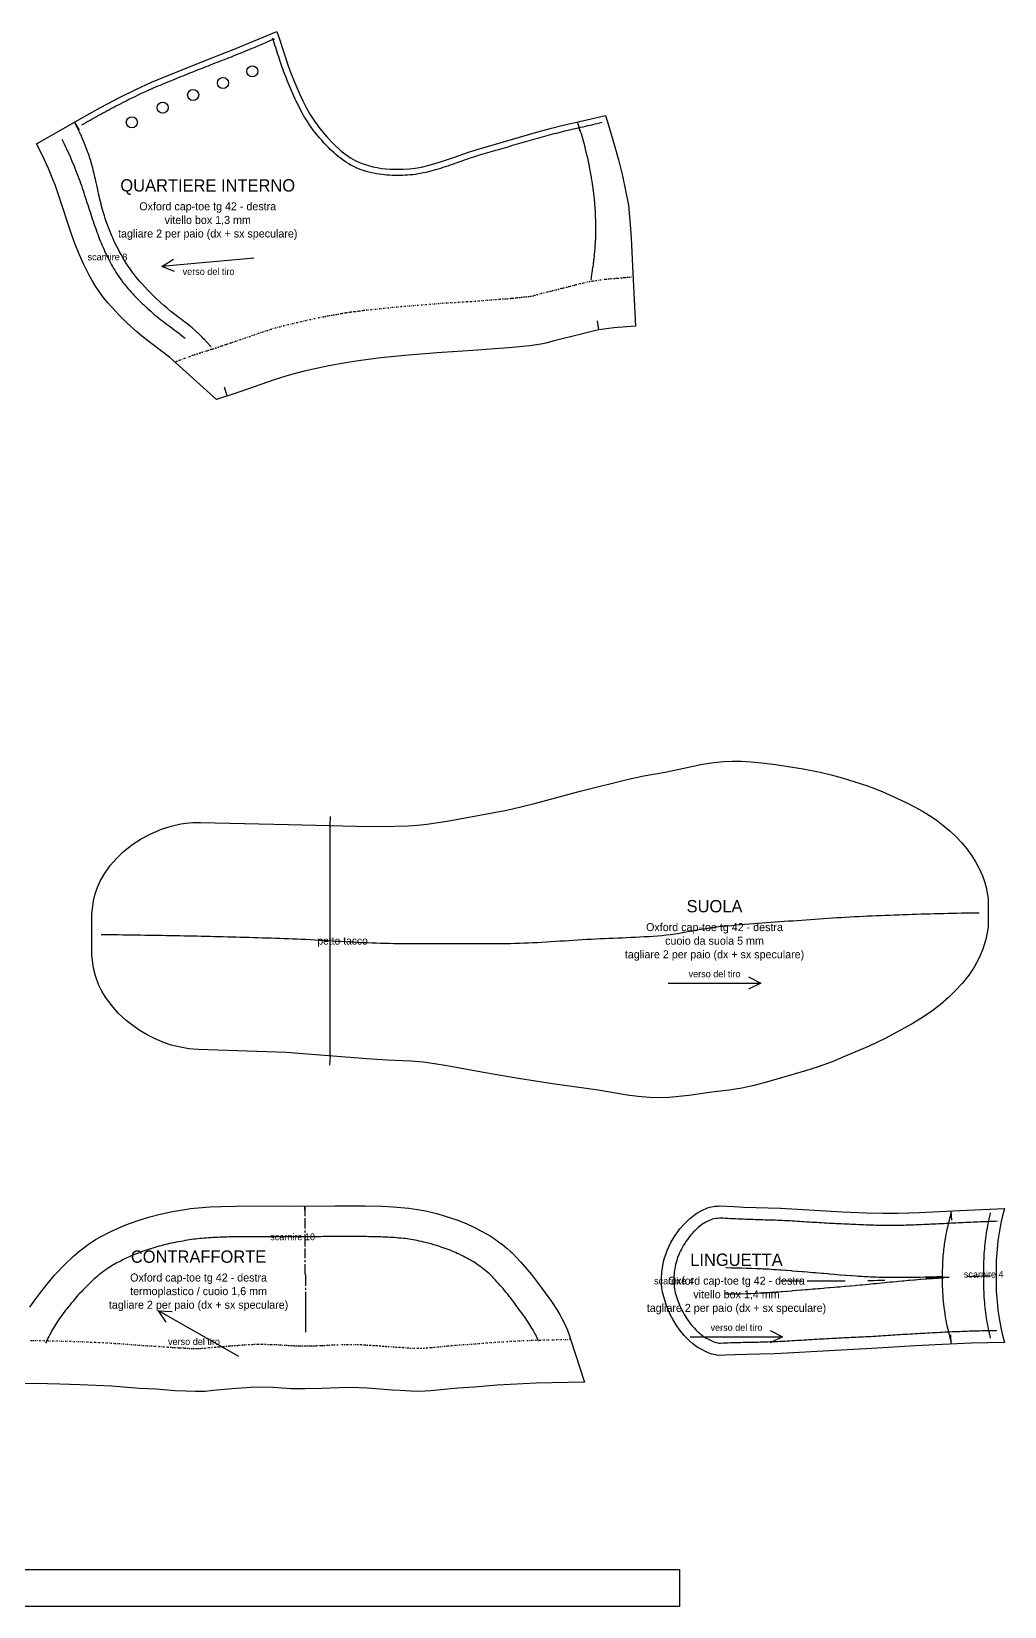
# Model space of a CAD drawing. Header units: millimetres. Extents: x -5 to 886, y -548 to 0.
# Drawn here: x 570 to 886, y -512 to 0 of the extents above; entities that cross this region are included whole.
import ezdxf
from ezdxf.enums import TextEntityAlignment as Align

# ---------------------------------------------------------------- set-up
doc = ezdxf.new("R2010")
doc.units = ezdxf.units.MM
for name, pattern in [('CENTER', [5.08, 3.175, -0.635, 0.635, -0.635]), ('DASHDOT', [3.556, 2.54, -0.508, 0, -0.508]), ('DASHED', [1.524, 1.27, -0.254]), ('DOT', [0.508, 0, -0.508])]:
    doc.linetypes.add(name, pattern=pattern)
for name, color, linetype in [('ASSE', 6, 'CENTER'), ('CUCITURA', 1, 'DASHED'), ('FORI', 7, 'CONTINUOUS'), ('MONTAGGIO', 5, 'DOT'), ('RIFERIMENTO', 3, 'CONTINUOUS'), ('SCARNITURA', 8, 'DASHDOT'), ('TACCHE', 7, 'CONTINUOUS'), ('TAGLIO', 7, 'CONTINUOUS'), ('TESTO', 7, 'CONTINUOUS')]:
    doc.layers.add(name, color=color, linetype=linetype)

msp = doc.modelspace()

# ---------------------------------------------------------------- linework, layer by layer
at = {"layer": 'ASSE'}
for points in [[(592.61, -293.35), (594.03, -293.37), (595.44, -293.39), (596.86, -293.41), (598.27, -293.44), (599.69, -293.46), (601.1, -293.48), (602.52, -293.5), (603.93, -293.52), (605.35, -293.55), (606.76, -293.57), (608.18, -293.59), (609.59, -293.61), (611.01, -293.64), (612.42, -293.66), (613.84, -293.68), (615.25, -293.71), (616.67, -293.74), (618.08, -293.76), (619.5, -293.79), (620.91, -293.82), (622.33, -293.85), (623.74, -293.88), (625.16, -293.91), (626.57, -293.94), (627.99, -293.97), (629.4, -294.01), (630.82, -294.04), (632.23, -294.08), (633.65, -294.11), (635.06, -294.15), (636.48, -294.19), (637.89, -294.23), (639.31, -294.27), (640.72, -294.31), (642.14, -294.35), (643.56, -294.39), (644.97, -294.43), (646.39, -294.47), (647.81, -294.52), (649.22, -294.56), (650.64, -294.61), (652.06, -294.66), (653.48, -294.71), (654.89, -294.77), (656.31, -294.83), (657.73, -294.9), (659.15, -294.97), (660.57, -295.04), (661.99, -295.12), (663.4, -295.2), (664.83, -295.28), (666.25, -295.36), (667.67, -295.44), (669.09, -295.52), (670.52, -295.6), (671.94, -295.68), (673.37, -295.76), (674.8, -295.83), (676.23, -295.9), (677.66, -295.97), (679.09, -296.03), (680.52, -296.09), (681.95, -296.14), (683.39, -296.19), (684.82, -296.23), (686.25, -296.26), (687.69, -296.29), (689.13, -296.31), (690.56, -296.32), (692, -296.32), (693.44, -296.32), (694.88, -296.32), (696.33, -296.32), (697.78, -296.32), (699.23, -296.32), (700.69, -296.32), (702.15, -296.32), (703.61, -296.32), (705.07, -296.32), (706.54, -296.32), (708, -296.32), (709.47, -296.32), (710.94, -296.32), (712.4, -296.32), (713.87, -296.32), (715.34, -296.32), (716.8, -296.32), (718.27, -296.32), (719.73, -296.32), (721.19, -296.32), (722.65, -296.32), (724.1, -296.31), (725.56, -296.29), (727.02, -296.25), (728.48, -296.21), (729.94, -296.16), (731.4, -296.1), (732.86, -296.03), (734.32, -295.95), (735.78, -295.87), (737.24, -295.79), (738.7, -295.7), (740.16, -295.61), (741.62, -295.51), (743.07, -295.42), (744.52, -295.32), (745.98, -295.23), (747.43, -295.14), (748.87, -295.05), (750.32, -294.97), (751.76, -294.89), (753.2, -294.81), (754.65, -294.75), (756.09, -294.68), (757.53, -294.62), (758.97, -294.56), (760.41, -294.5), (761.85, -294.44), (763.28, -294.38), (764.72, -294.32), (766.16, -294.25), (767.59, -294.18), (769.02, -294.1), (770.46, -294.02), (771.88, -293.93), (773.31, -293.83), (774.74, -293.7), (776.16, -293.55), (777.58, -293.36), (779, -293.15), (780.42, -292.92), (781.84, -292.68), (783.26, -292.43), (784.68, -292.18), (786.1, -291.92), (787.52, -291.67), (788.93, -291.44), (790.35, -291.22), (791.76, -291.02), (793.18, -290.85), (794.59, -290.7), (796.01, -290.56), (797.42, -290.43), (798.84, -290.3), (800.26, -290.17), (801.67, -290.05), (803.09, -289.94), (804.51, -289.83), (805.92, -289.72), (807.34, -289.61), (808.76, -289.51), (810.17, -289.41), (811.59, -289.3), (813.01, -289.21), (814.43, -289.11), (815.85, -289.01), (817.27, -288.91), (818.7, -288.81), (820.12, -288.71), (821.54, -288.6), (822.97, -288.5), (824.4, -288.4), (825.82, -288.3), (827.25, -288.21), (828.68, -288.11), (830.11, -288.02), (831.54, -287.93), (832.97, -287.84), (834.4, -287.75), (835.83, -287.67), (837.26, -287.59), (838.69, -287.52), (840.13, -287.45), (841.57, -287.38), (843.01, -287.32), (844.45, -287.25), (845.89, -287.19), (847.34, -287.13), (848.78, -287.08), (850.23, -287.02), (851.67, -286.97), (853.12, -286.92), (854.57, -286.87), (856.01, -286.82), (857.46, -286.77), (858.91, -286.73), (860.37, -286.69), (861.82, -286.65), (863.28, -286.61), (864.74, -286.57), (866.19, -286.53), (867.65, -286.5), (869.11, -286.46), (870.57, -286.42), (872.03, -286.39), (873.49, -286.35), (874.94, -286.32), (876.35, -286.32), (877.77, -286.32)], [(658.86, -388.75), (658.84, -384.39), (658.84, -384.39), (658.82, -381.62)], [(658.93, -403.65), (658.93, -403.65), (658.93, -403.65), (658.93, -403.65), (658.93, -403.65), (658.93, -403.65), (658.88, -394.03), (658.88, -394.03), (658.86, -388.75), (658.86, -388.75)], [(658.93, -403.65), (658.94, -404.43), (658.97, -411.17), (658.97, -411.17), (658.97, -414.38), (658.97, -414.38), (658.96, -416.88), (658.96, -416.88), (658.95, -419.01), (658.95, -419.01), (658.95, -420.91), (658.95, -420.91), (658.96, -422.66), (658.96, -422.66)], [(873.77, -404.49), (873.77, -404.49), (875.34, -404.44), (875.7, -404.43), (875.7, -404.43), (877.63, -404.38), (877.63, -404.38), (878.86, -404.34), (879.57, -404.32), (879.57, -404.32), (880.29, -404.3), (881.51, -404.27), (881.51, -404.27)], [(813.43, -405.94), (813.43, -405.94), (815.1, -405.94), (815.1, -405.94), (816.79, -405.94), (816.79, -405.94), (818.49, -405.94), (818.49, -405.94), (820.21, -405.94), (820.21, -405.94)], [(821.93, -405.93), (823.67, -405.93), (823.67, -405.93), (825.43, -405.93), (825.43, -405.93), (827.19, -405.93)], [(827.19, -405.93), (827.19, -405.93), (828.96, -405.93), (828.96, -405.93), (830.74, -405.94), (830.74, -405.94), (832.53, -405.94), (832.53, -405.94), (834.33, -405.94), (834.33, -405.94)], [(841.59, -405.84), (841.59, -405.84), (842.16, -405.83), (843.43, -405.79), (843.43, -405.79), (844.84, -405.74), (845.28, -405.73), (845.28, -405.73), (847.14, -405.66), (847.14, -405.66)], [(860.43, -405.05), (861.68, -404.99), (862.34, -404.95), (862.34, -404.95), (864.26, -404.86), (864.26, -404.86), (865.46, -404.81), (866.16, -404.78), (866.16, -404.78), (867.21, -404.73), (868.07, -404.7), (868.07, -404.7)]]:
    msp.add_lwpolyline(points, dxfattribs=at)
at = {"layer": 'CUCITURA'}
for points in [[(648.91, -2.46), (648.18, -2.76), (647.44, -3.07), (646.7, -3.38), (645.96, -3.69), (645.23, -4), (644.5, -4.31), (643.76, -4.63), (643.01, -4.94), (642.27, -5.26), (641.53, -5.57), (640.79, -5.88), (640.04, -6.19), (639.3, -6.5), (638.55, -6.8), (637.8, -7.1), (637.05, -7.41), (636.29, -7.71), (635.55, -8.01), (634.8, -8.3), (634.04, -8.6), (633.3, -8.89), (632.55, -9.18), (631.8, -9.47), (631.06, -9.76), (630.31, -10.05), (629.57, -10.34), (628.83, -10.64), (628.07, -10.93), (627.33, -11.22), (626.58, -11.52), (625.83, -11.81), (625.09, -12.1), (624.35, -12.4), (623.6, -12.69), (622.86, -12.99), (622.11, -13.29), (621.37, -13.58), (620.63, -13.88), (619.88, -14.18), (619.14, -14.48), (618.4, -14.78), (617.66, -15.07), (616.92, -15.37), (616.17, -15.68), (615.43, -15.98), (614.69, -16.28), (613.95, -16.58), (613.21, -16.88), (612.48, -17.19), (611.75, -17.5), (611.02, -17.81), (610.28, -18.12), (609.56, -18.44), (608.83, -18.76), (608.11, -19.08), (607.39, -19.41), (606.66, -19.74), (605.95, -20.07), (605.23, -20.4), (604.51, -20.74), (603.79, -21.09), (603.08, -21.43), (602.37, -21.78), (601.65, -22.13), (600.95, -22.49), (600.23, -22.85), (599.52, -23.21), (598.82, -23.57), (598.11, -23.93), (597.41, -24.3), (596.7, -24.68), (596, -25.05), (595.3, -25.42), (594.6, -25.8), (593.89, -26.18), (593.19, -26.56), (592.5, -26.94), (591.8, -27.33), (591.1, -27.71), (590.41, -28.1), (589.71, -28.5), (589.01, -28.89), (588.32, -29.28), (587.63, -29.67), (586.94, -30.07), (586.24, -30.47)], [(755.33, -29.57), (754.53, -29.76), (753.75, -29.95), (752.97, -30.13), (752.18, -30.32), (751.4, -30.51), (750.6, -30.69), (749.81, -30.87), (749.04, -31.05), (748.25, -31.23), (747.46, -31.41), (746.68, -31.59), (745.9, -31.77), (745.12, -31.95), (744.35, -32.14), (743.57, -32.32), (742.8, -32.51), (742.02, -32.71), (741.24, -32.9), (740.47, -33.09), (739.7, -33.29), (738.92, -33.49), (738.15, -33.69), (737.38, -33.9), (736.61, -34.11), (735.83, -34.31), (735.07, -34.53), (734.3, -34.74), (733.53, -34.96), (732.76, -35.18), (731.99, -35.4), (731.22, -35.62), (730.45, -35.85), (729.68, -36.07), (728.91, -36.3), (728.14, -36.52), (727.36, -36.76), (726.58, -36.98), (725.81, -37.2), (725.04, -37.42), (724.27, -37.64), (723.5, -37.87), (722.74, -38.1), (721.97, -38.32), (721.2, -38.56), (720.41, -38.79), (719.61, -39.02), (718.83, -39.23), (718.06, -39.44), (717.3, -39.65), (716.55, -39.87), (715.78, -40.1), (715.03, -40.33), (714.28, -40.57), (713.53, -40.81), (712.78, -41.06), (712.03, -41.31), (711.28, -41.57), (710.53, -41.83), (709.78, -42.1), (709.03, -42.37), (708.26, -42.66), (707.48, -42.93), (706.71, -43.19), (705.94, -43.45), (705.17, -43.71), (704.4, -43.96), (703.62, -44.21), (702.84, -44.46), (702.05, -44.7), (701.26, -44.93), (700.47, -45.16), (699.67, -45.38), (698.86, -45.59), (698.05, -45.78), (697.23, -45.97), (696.39, -46.14), (695.55, -46.29), (694.71, -46.42), (693.86, -46.52), (693.01, -46.61), (692.16, -46.67), (691.33, -46.72), (690.49, -46.75), (689.65, -46.78), (688.82, -46.78), (687.97, -46.78), (687.13, -46.75), (686.28, -46.72), (685.43, -46.65), (684.59, -46.57), (683.74, -46.47), (682.91, -46.35), (682.06, -46.22), (681.22, -46.06), (680.39, -45.88), (679.55, -45.67), (678.72, -45.45), (677.88, -45.19), (677.06, -44.91), (676.25, -44.59), (675.44, -44.25), (674.66, -43.88), (673.87, -43.5), (673.09, -43.05), (672.33, -42.59), (671.63, -42.1), (670.92, -41.63), (670.24, -41.1), (669.55, -40.57), (668.88, -39.99), (668.27, -39.44), (667.65, -38.88), (667.04, -38.3), (666.43, -37.7), (665.84, -37.08), (665.29, -36.48), (664.73, -35.88), (664.16, -35.25), (663.62, -34.61), (663.1, -33.99), (662.57, -33.35), (662.04, -32.69), (661.53, -32.02), (661.04, -31.36), (660.54, -30.68), (660.05, -29.97), (659.59, -29.26), (659.16, -28.57), (658.7, -27.84), (658.28, -27.09), (657.89, -26.39), (657.48, -25.65), (657.1, -24.9), (656.74, -24.18), (656.36, -23.43), (656.01, -22.68), (655.67, -21.95), (655.31, -21.2), (654.98, -20.44), (654.66, -19.7), (654.34, -18.96), (654.02, -18.22), (653.69, -17.46), (653.37, -16.69), (653.07, -15.94), (652.77, -15.18), (652.47, -14.42), (652.17, -13.65), (651.89, -12.87), (651.61, -12.11), (651.34, -11.33), (651.07, -10.56), (650.81, -9.78), (650.56, -9.02), (650.31, -8.25), (650.05, -7.48), (649.8, -6.71), (649.55, -5.94), (649.31, -5.18), (649.06, -4.42), (648.81, -3.67), (648.56, -2.92), (648.3, -2.18)]]:
    msp.add_lwpolyline(points, dxfattribs=at)
at = {"layer": 'FORI'}
for centre in [(632.17, -16.75), (641.7, -12.93), (622.5, -20.62), (612.6, -24.73), (602.59, -29.49)]:
    msp.add_circle(centre, 1.8, dxfattribs=at)
at = {"layer": 'MONTAGGIO'}
for points in [[(616.48, -107.4), (616.63, -107.34), (617.88, -106.87), (618.25, -106.73), (619.39, -106.31), (619.83, -106.14), (620.88, -105.75), (621.41, -105.56), (622.38, -105.21), (623.04, -104.99), (623.89, -104.72), (624.76, -104.43), (625.4, -104.24), (626.48, -103.89), (626.91, -103.75), (628.18, -103.34), (628.41, -103.26), (629.85, -102.79), (629.92, -102.77), (630.61, -102.53), (631.4, -102.28), (631.49, -102.25), (632.92, -101.78), (633.13, -101.7), (634.42, -101.27), (634.75, -101.16), (635.91, -100.76), (636.33, -100.62), (637.38, -100.26), (637.88, -100.09), (638.85, -99.76), (639.4, -99.56), (640.31, -99.26), (640.88, -99.05), (641.76, -98.74), (642.3, -98.54), (643.18, -98.24), (643.7, -98.06), (644.62, -97.77), (645.1, -97.61), (646.04, -97.31), (646.49, -97.16), (647.46, -96.86), (647.86, -96.73), (648.88, -96.43), (649.24, -96.32), (650.29, -96.01), (650.61, -95.92), (651.71, -95.63), (652, -95.56), (653.14, -95.27), (653.41, -95.2), (654.56, -94.92), (654.83, -94.86), (655.98, -94.58), (656.24, -94.52), (657.41, -94.25), (657.66, -94.19), (658.83, -93.93), (659.08, -93.87), (660.26, -93.62), (660.49, -93.56), (661.68, -93.31), (661.92, -93.26), (663.11, -93.02), (663.34, -92.97), (664.53, -92.73), (664.75, -92.69), (665.95, -92.45), (666.17, -92.41), (667.37, -92.19), (667.59, -92.15), (668.79, -91.93), (669, -91.9), (670.21, -91.7), (670.42, -91.66), (671.63, -91.47), (671.83, -91.43), (673.04, -91.25), (673.24, -91.22), (674.46, -91.04), (674.65, -91.01), (675.87, -90.85), (676.06, -90.82), (677.27, -90.67), (677.47, -90.64), (678.68, -90.5), (678.88, -90.47), (680.08, -90.34), (680.29, -90.32), (681.48, -90.19), (681.68, -90.17), (682.88, -90.05), (683.09, -90.03), (684.28, -89.91), (684.48, -89.88), (685.67, -89.76), (685.88, -89.74), (687.05, -89.63), (687.26, -89.61), (688.43, -89.5), (688.64, -89.48), (689.8, -89.37), (690.02, -89.35), (691.18, -89.25), (691.39, -89.23), (692.54, -89.12), (692.76, -89.1), (693.9, -89), (694.12, -88.99), (695.26, -88.89), (695.47, -88.87), (696.6, -88.78), (696.83, -88.76), (697.95, -88.66), (698.18, -88.65), (699.29, -88.56), (699.52, -88.55), (700.63, -88.46), (700.86, -88.45), (701.96, -88.37), (702.19, -88.35), (703.3, -88.27), (703.53, -88.26), (704.62, -88.18), (704.85, -88.17), (705.94, -88.1), (706.17, -88.09), (707.27, -88.02), (707.5, -88.01), (708.59, -87.94), (708.82, -87.93), (709.9, -87.87), (710.14, -87.86), (711.22, -87.79), (711.46, -87.78), (712.53, -87.71), (712.78, -87.7), (713.85, -87.62), (714.11, -87.61), (715.16, -87.53), (715.42, -87.5), (716.48, -87.41), (716.75, -87.39), (717.8, -87.3), (718.08, -87.27), (719.12, -87.18), (719.44, -87.16), (720.45, -87.08), (720.82, -87.06), (721.77, -86.99), (722.27, -86.96), (723.12, -86.9), (723.8, -86.86), (724.47, -86.81), (725.47, -86.73), (725.85, -86.68), (727.27, -86.52), (727.28, -86.53), (727.29, -86.52), (728.64, -86.43), (729.31, -86.35), (730.04, -86.26), (731.45, -86.07), (731.53, -86.06), (731.57, -86.05), (732.89, -85.84), (733.52, -85.67), (734.27, -85.46), (735.28, -85.19), (735.69, -85.07), (736.7, -84.83), (737.27, -84.69), (737.7, -84.58), (738.71, -84.34), (739.92, -84.02), (740.37, -83.91), (741.14, -83.71), (741.89, -83.52), (742.35, -83.42), (743.86, -83.05), (744.52, -82.86), (745.87, -82.52), (746.34, -82.38), (747.56, -82.08), (748.03, -81.94), (748.28, -81.89), (749.42, -81.63), (750.58, -81.39), (750.86, -81.32), (751.26, -81.24), (752.1, -81.09), (752.54, -81.03), (753.44, -80.9), (754.33, -80.77), (754.81, -80.7), (756, -80.54), (756.18, -80.51), (757.39, -80.37), (757.54, -80.35), (757.56, -80.35), (759.2, -80.22), (759.39, -80.21), (761.23, -80.04), (761.77, -80), (765.37, -79.72)], [(569.89, -425.33), (571.12, -425.33), (571.32, -425.33), (572.53, -425.34), (572.74, -425.35), (573.95, -425.37), (574.15, -425.37), (575.35, -425.39), (575.56, -425.39), (576.76, -425.42), (576.96, -425.42), (578.15, -425.44), (578.36, -425.45), (579.54, -425.48), (579.75, -425.48), (580.92, -425.51), (581.13, -425.52), (582.29, -425.55), (582.51, -425.56), (583.66, -425.6), (583.87, -425.6), (585.02, -425.64), (585.24, -425.65), (586.37, -425.69), (586.59, -425.7), (587.73, -425.75), (587.94, -425.75), (589.07, -425.8), (589.29, -425.81), (590.4, -425.86), (590.63, -425.88), (591.73, -425.93), (591.96, -425.94), (593.05, -426), (593.28, -426.01), (594.38, -426.07), (594.6, -426.09), (595.69, -426.15), (595.92, -426.17), (597, -426.23), (597.23, -426.26), (598.31, -426.33), (598.53, -426.34), (599.61, -426.42), (599.84, -426.44), (600.92, -426.51), (601.15, -426.54), (602.21, -426.62), (602.45, -426.64), (603.5, -426.72), (603.74, -426.74), (604.79, -426.82), (605.05, -426.83), (606.09, -426.91), (606.35, -426.92), (607.39, -426.99), (607.64, -427), (608.69, -427.06), (608.95, -427.07), (609.99, -427.13), (610.27, -427.14), (611.3, -427.2), (611.61, -427.22), (612.61, -427.29), (612.97, -427.32), (613.91, -427.39), (614.39, -427.43), (615.23, -427.49), (615.9, -427.55), (616.57, -427.6), (617.54, -427.67), (617.92, -427.68), (619.32, -427.74), (619.34, -427.74), (619.35, -427.74), (620.68, -427.84), (621.35, -427.87), (622.07, -427.9), (623.47, -427.92), (623.55, -427.93), (623.59, -427.93), (624.91, -427.92), (625.55, -427.85), (626.32, -427.76), (627.35, -427.65), (627.76, -427.6), (628.78, -427.53), (629.36, -427.48), (629.79, -427.45), (630.82, -427.37), (632.05, -427.26), (632.51, -427.23), (633.3, -427.16), (634.08, -427.1), (634.54, -427.08), (636.08, -426.98), (636.76, -426.9), (638.15, -426.81), (638.63, -426.76), (639.89, -426.67), (640.39, -426.63), (640.64, -426.61), (641.82, -426.57), (643.04, -426.53), (643.33, -426.51), (643.75, -426.51), (644.62, -426.51), (645.08, -426.53), (646.02, -426.56), (646.97, -426.59), (647.48, -426.6), (648.74, -426.63), (648.94, -426.63), (650.18, -426.69), (650.33, -426.69), (650.36, -426.69), (652.12, -426.84), (652.33, -426.85), (654.35, -426.96), (654.96, -426.99), (659.02, -427.06), (659.66, -427.05), (663.69, -426.96), (663.96, -426.95), (665.96, -426.86), (666.08, -426.85), (667.73, -426.76), (667.79, -426.75), (667.8, -426.75), (669.17, -426.7), (669.38, -426.69), (670.42, -426.67), (670.85, -426.65), (671.62, -426.64), (672.3, -426.62), (672.78, -426.61), (673.73, -426.6), (673.91, -426.59), (674.45, -426.6), (675.01, -426.63), (675.22, -426.62), (676, -426.65), (676.7, -426.66), (677.03, -426.67), (677.71, -426.7), (678.1, -426.73), (678.33, -426.73), (679.06, -426.78), (680, -426.81), (680.06, -426.82), (680.15, -426.83), (681.15, -426.94), (681.97, -426.96), (682.13, -426.97), (682.29, -426.98), (683.25, -427.09), (684.28, -427.13), (684.3, -427.13), (684.3, -427.13), (685.28, -427.22), (686, -427.28), (686.39, -427.31), (686.96, -427.33), (687.39, -427.36), (687.64, -427.38), (688.55, -427.46), (689.3, -427.48), (689.66, -427.51), (690.43, -427.52), (690.68, -427.53), (690.78, -427.54), (691.89, -427.66), (692.3, -427.68), (693.12, -427.78), (693.73, -427.83), (694.28, -427.86), (695.18, -427.86), (695.35, -427.86), (695.71, -427.83), (696.32, -427.8), (696.58, -427.79), (697.43, -427.76), (698.04, -427.71), (698.51, -427.68), (699.47, -427.6), (699.58, -427.59), (699.98, -427.56), (700.6, -427.51), (700.77, -427.5), (701.76, -427.43), (702.17, -427.39), (702.93, -427.32), (703.53, -427.25), (704.11, -427.2), (704.86, -427.11), (705.31, -427.07), (706.17, -426.98), (706.54, -426.96), (707.49, -426.87), (707.79, -426.85), (708.78, -426.77), (709.06, -426.75), (710.07, -426.69), (710.33, -426.67), (711.35, -426.6), (711.61, -426.59), (712.64, -426.51), (712.89, -426.49), (713.93, -426.41), (714.17, -426.39), (715.21, -426.31), (715.45, -426.29), (716.49, -426.2), (716.73, -426.18), (717.77, -426.09), (718.01, -426.08), (719.06, -425.99), (719.3, -425.98), (720.36, -425.89), (720.6, -425.88), (721.65, -425.8), (721.9, -425.79), (722.95, -425.72), (723.19, -425.71), (724.26, -425.64), (724.5, -425.62), (725.57, -425.56), (725.81, -425.55), (726.89, -425.5), (727.14, -425.48), (728.21, -425.43), (728.46, -425.42), (729.54, -425.37), (729.79, -425.36), (730.87, -425.32), (731.13, -425.31), (732.22, -425.27), (732.46, -425.26), (733.56, -425.22), (733.81, -425.21), (734.91, -425.18), (735.17, -425.17), (736.28, -425.14), (736.54, -425.14), (737.64, -425.11), (737.91, -425.1), (739.02, -425.08), (739.29, -425.07), (740.4, -425.04), (740.67, -425.03), (741.79, -425.01), (742.07, -425), (743.19, -424.97), (743.46, -424.96), (744.59, -424.94), (744.87, -424.93), (745.03, -424.92)]]:
    msp.add_lwpolyline(points, dxfattribs=at)
at = {"layer": 'RIFERIMENTO'}
for points in [[(628.34, -102.51), (628.34, -102.51), (628.28, -102.44), (628.11, -102.24), (627.63, -101.69), (627.44, -101.47), (626.96, -100.95), (626.45, -100.41), (626.27, -100.21), (625.91, -99.82), (625.55, -99.45), (625.35, -99.24), (624.8, -98.7), (624.04, -97.96), (624, -97.92), (623.96, -97.88), (623.11, -97.12), (622.14, -96.29), (622.14, -96.29), (622.14, -96.29), (621.05, -95.4), (620.4, -94.89), (619.81, -94.43), (618.68, -93.56), (618.36, -93.32), (616.98, -92.26), (616.56, -91.94), (615.29, -90.93), (614.17, -90.01), (613.59, -89.55), (612.95, -89.03), (611.88, -88.03), (610.5, -86.73), (610.17, -86.41), (609.92, -86.18), (608.47, -84.71), (607.71, -83.94), (606.79, -82.94), (605.81, -81.88), (605.11, -81.07), (604.13, -79.92), (603.44, -79.05), (602.64, -78.02), (601.79, -76.8), (601.33, -76.15), (600.22, -74.4), (600.15, -74.3), (600.13, -74.26), (599.08, -72.47), (598.46, -71.32), (598.1, -70.66), (597.69, -69.84), (597.2, -68.86), (596.77, -67.93), (596.39, -67.08), (596.07, -66.35), (595.62, -65.29), (595.01, -63.72), (594.93, -63.5), (594.88, -63.37), (594.28, -61.71), (593.96, -60.73), (593.7, -59.92), (593.21, -58.29), (593.17, -58.12), (592.99, -57.49), (592.67, -56.32), (592.59, -56.03), (592.22, -54.52), (592.07, -53.89), (591.8, -52.7), (591.61, -51.86), (591.4, -50.88), (591.18, -49.9), (591.01, -49.08), (590.76, -48), (590.61, -47.3), (590.32, -46.15), (590.18, -45.52), (589.87, -44.33), (589.72, -43.78), (589.37, -42.55), (589.22, -42.05), (588.83, -40.79), (588.69, -40.33), (588.24, -39.03), (588.1, -38.62), (587.59, -37.28), (587.44, -36.9), (586.88, -35.52), (586.72, -35.16), (586.08, -33.73), (585.93, -33.37), (585.19, -31.86), (585.01, -31.49), (584.07, -29.64)], [(747.46, -29.87), (747.48, -29.92), (747.49, -29.95), (748.35, -32.67), (748.48, -33.1), (748.48, -33.11), (748.49, -33.14), (749.25, -35.82), (749.47, -36.61), (749.86, -38.19), (750.3, -40.03), (750.38, -40.33), (750.43, -40.57), (750.79, -42.24), (751, -43.25), (751.16, -44), (751.39, -45.2), (751.47, -45.65), (751.5, -45.81), (751.74, -47.18), (751.83, -47.8), (751.97, -48.61), (752.13, -49.64), (752.18, -49.98), (752.35, -51.12), (752.37, -51.29), (752.37, -51.32), (752.53, -52.54), (752.55, -52.74), (752.66, -53.75), (752.7, -54.12), (752.79, -54.96), (752.84, -55.48), (752.9, -56.18), (752.95, -56.85), (753, -57.46), (753.04, -58.31), (753.08, -58.87), (753.13, -60.23), (753.16, -61.04), (753.16, -61.94), (753.18, -62.6), (753.18, -63), (753.18, -63.36), (753.18, -63.65), (753.19, -63.97), (753.19, -64.21), (753.19, -64.51), (753.19, -64.72), (753.19, -65.02), (753.18, -65.19), (753.18, -65.51), (753.18, -65.64), (753.18, -65.98), (753.18, -66.08), (753.17, -66.44), (753.17, -66.51), (753.16, -66.91), (753.16, -66.95), (753.15, -67.38), (753.15, -67.39), (753.14, -67.54), (753.13, -67.82), (753.13, -67.87), (753.1, -68.26), (753.09, -68.37), (753.08, -68.7), (753.07, -68.9), (753.05, -69.16), (753.02, -69.45), (753.02, -69.65), (752.99, -70.05), (752.98, -70.16), (752.94, -70.69), (752.94, -70.69), (752.94, -70.69), (752.89, -71.21), (752.88, -71.4), (752.84, -71.77), (752.79, -72.16), (752.78, -72.37), (752.72, -72.98), (752.72, -73.01), (752.72, -73.02), (752.64, -73.63), (752.6, -74), (752.56, -74.31), (752.49, -74.93), (752.47, -75.04), (752.46, -75.12), (752.38, -75.77), (752.28, -76.43), (752.27, -76.55), (752.25, -76.69), (752.15, -77.33), (752.06, -78), (752.03, -78.17), (752.01, -78.32), (751.89, -79), (751.77, -79.87), (751.76, -79.89), (751.76, -79.94), (751.63, -80.75)], [(667.05, -332.86), (667.05, -258.01)], [(868.65, -383.87), (868.37, -384.94), (868.19, -385.63), (867.91, -386.78), (867.75, -387.4), (867.47, -388.6), (867.35, -389.15), (867.09, -390.4), (866.99, -390.91), (866.75, -392.21), (866.67, -392.68), (866.47, -394.03), (866.4, -394.47), (866.23, -395.89), (866.19, -396.3), (866.05, -397.77), (866.02, -398.17), (865.92, -399.73), (865.89, -400.12), (865.84, -401.81), (865.82, -402.22), (865.8, -404.3), (865.79, -404.79), (865.81, -406.87), (865.82, -407.37), (865.87, -409.06), (865.89, -409.47), (865.98, -411.02), (866.01, -411.43), (866.14, -412.9), (866.18, -413.31), (866.34, -414.71), (866.39, -415.14), (866.6, -416.49), (866.66, -416.94), (866.9, -418.24), (866.99, -418.72), (867.24, -419.96), (867.35, -420.49), (867.62, -421.67), (867.75, -422.25), (868.04, -423.38), (868.21, -424.02), (868.48, -425.08), (868.68, -425.8)], [(795.55, -401.63), (795.66, -401.63), (795.74, -401.64), (797.27, -401.66), (797.31, -401.66), (798.61, -401.69), (798.9, -401.69), (798.9, -401.7), (800.5, -401.73), (800.58, -401.74), (802.12, -401.78), (802.28, -401.77), (803.73, -401.82), (804.01, -401.83), (805.36, -401.88), (805.77, -401.9), (807, -401.96), (807.56, -401.99), (808.64, -402.05), (809.38, -402.08), (810.28, -402.14), (811.22, -402.21), (811.92, -402.25), (813.07, -402.34), (813.56, -402.37), (814.95, -402.48), (815.22, -402.5), (816.87, -402.62), (816.9, -402.63), (817.08, -402.64), (818.59, -402.76), (818.79, -402.78), (820.29, -402.9), (820.75, -402.94), (822.01, -403.04), (822.71, -403.1), (823.74, -403.18), (824.69, -403.26), (825.48, -403.33), (826.68, -403.43), (827.24, -403.48), (828.68, -403.6), (829, -403.63), (830.68, -403.77), (830.77, -403.78), (831.53, -403.84), (832.55, -403.93), (832.65, -403.94), (834.35, -404.09), (834.61, -404.11), (836.16, -404.23), (836.56, -404.25), (837.97, -404.35), (838.52, -404.38), (839.78, -404.46), (840.47, -404.49), (841.6, -404.55), (842.43, -404.59), (843.44, -404.63), (844.4, -404.65), (845.29, -404.69), (846.37, -404.71), (847.16, -404.73), (848.34, -404.75), (849.03, -404.76), (850.32, -404.78), (850.92, -404.78), (852.29, -404.78), (852.81, -404.78), (854.26, -404.78), (854.7, -404.77), (856.23, -404.76), (856.61, -404.75), (858.19, -404.73), (858.52, -404.72), (860.14, -404.68), (860.44, -404.67), (862.09, -404.63), (862.35, -404.62), (864.02, -404.56), (864.26, -404.55), (865.94, -404.49)], [(866.17, -405.07), (864.48, -405.17), (864.26, -405.17), (862.6, -405.28), (862.35, -405.28), (860.71, -405.4), (860.44, -405.41), (858.84, -405.53), (858.52, -405.55), (856.97, -405.68), (856.61, -405.71), (855.12, -405.84), (854.7, -405.87), (853.28, -406), (852.81, -406.04), (851.46, -406.17), (850.92, -406.21), (849.66, -406.34), (849.03, -406.41), (847.86, -406.52), (847.16, -406.59), (846.09, -406.69), (845.29, -406.77), (844.33, -406.86), (843.44, -406.95), (842.59, -407.04), (841.6, -407.13), (840.87, -407.2), (839.78, -407.31), (839.17, -407.37), (837.97, -407.49), (837.48, -407.53), (836.17, -407.64), (835.81, -407.67), (834.36, -407.79), (834.14, -407.81), (832.56, -407.94), (832.48, -407.95), (831.53, -408.03), (830.85, -408.08), (830.77, -408.09), (829.25, -408.22), (829, -408.24), (827.67, -408.35), (827.25, -408.39), (826.1, -408.49), (825.49, -408.53), (824.54, -408.62), (823.75, -408.68), (823, -408.74), (822.01, -408.82), (821.47, -408.87), (820.3, -408.97), (819.94, -409), (818.59, -409.11), (818.43, -409.12), (817.09, -409.23), (816.93, -409.24), (816.9, -409.24), (815.44, -409.37), (815.23, -409.38), (813.96, -409.48), (813.57, -409.51), (812.48, -409.6), (811.93, -409.64), (811.01, -409.7), (810.29, -409.76), (809.53, -409.81), (808.65, -409.86), (808.03, -409.9), (807.01, -409.95), (806.53, -409.98), (805.37, -410.04), (805.03, -410.06), (803.74, -410.11), (803.51, -410.12), (802.13, -410.17), (801.98, -410.18), (800.51, -410.22), (800.44, -410.22), (798.91, -410.25), (798.91, -410.25), (798.62, -410.26), (797.36, -410.27), (797.32, -410.27), (795.83, -410.26), (795.75, -410.26), (795.74, -410.27), (795.57, -410.27)]]:
    msp.add_lwpolyline(points, dxfattribs=at)
at = {"layer": 'SCARNITURA'}
for points in [[(579.83, -35.01), (580.23, -35.8), (580.58, -36.51), (580.98, -37.31), (581.37, -38.13), (581.72, -38.89), (582.1, -39.69), (582.43, -40.45), (582.8, -41.25), (583.15, -42.1), (583.47, -42.86), (583.81, -43.67), (584.11, -44.43), (584.44, -45.25), (584.77, -46.1), (585.07, -46.9), (585.37, -47.73), (585.65, -48.53), (585.93, -49.31), (586.2, -50.09), (586.47, -50.88), (586.73, -51.66), (587, -52.46), (587.26, -53.25), (587.51, -54), (587.77, -54.79), (588.02, -55.56), (588.27, -56.35), (588.52, -57.11), (588.76, -57.86), (589.01, -58.63), (589.25, -59.36), (589.49, -60.1), (589.75, -60.85), (589.99, -61.59), (590.24, -62.33), (590.49, -63.05), (590.74, -63.78), (590.99, -64.48), (591.25, -65.18), (591.51, -65.9), (591.76, -66.57), (592.03, -67.25), (592.32, -67.97), (592.61, -68.68), (592.87, -69.33), (593.15, -69.98), (593.44, -70.65), (593.74, -71.31), (594.05, -71.99), (594.35, -72.61), (594.67, -73.26), (594.98, -73.88), (595.3, -74.5), (595.65, -75.15), (595.98, -75.76), (596.35, -76.4), (596.67, -76.97), (597.05, -77.59), (597.44, -78.23), (597.76, -78.74), (598.14, -79.32), (598.51, -79.86), (598.88, -80.38), (599.33, -80.99), (599.71, -81.5), (600.12, -82.02), (600.59, -82.61), (601, -83.1), (601.44, -83.61), (601.95, -84.19), (602.39, -84.69), (602.86, -85.19), (603.38, -85.75), (603.88, -86.27), (604.37, -86.78), (604.89, -87.29), (605.42, -87.82), (605.99, -88.37), (606.49, -88.86), (606.99, -89.33), (607.56, -89.85), (608.14, -90.38), (608.71, -90.9), (609.26, -91.39), (609.74, -91.81), (610.26, -92.25), (610.83, -92.71), (611.37, -93.15), (611.93, -93.58), (612.53, -94.04), (613.11, -94.49), (613.71, -94.93), (614.37, -95.41), (615, -95.88), (615.66, -96.36), (616.35, -96.88), (617.03, -97.39), (617.74, -97.93), (618.48, -98.52), (619.18, -99.09), (619.9, -99.69)], [(883.79, -386.57), (882.99, -386.6), (882.2, -386.64), (881.4, -386.67), (880.6, -386.71), (879.8, -386.74), (878.99, -386.77), (878.19, -386.81), (877.39, -386.84), (876.59, -386.87), (875.8, -386.9), (874.99, -386.94), (874.18, -386.97), (873.4, -387), (872.61, -387.04), (871.82, -387.07), (871.04, -387.12), (870.24, -387.15), (869.45, -387.2), (868.64, -387.24), (867.84, -387.28), (867.05, -387.33), (866.24, -387.37), (865.45, -387.41), (864.64, -387.45), (863.83, -387.49), (863.02, -387.53), (862.22, -387.57), (861.42, -387.61), (860.62, -387.64), (859.81, -387.68), (859, -387.71), (858.19, -387.74), (857.38, -387.77), (856.58, -387.8), (855.77, -387.83), (854.95, -387.86), (854.13, -387.88), (853.33, -387.9), (852.52, -387.91), (851.7, -387.93), (850.88, -387.94), (850.07, -387.95), (849.25, -387.95), (848.44, -387.95), (847.62, -387.95), (846.8, -387.95), (845.98, -387.94), (845.16, -387.92), (844.34, -387.91), (843.54, -387.89), (842.72, -387.87), (841.9, -387.84), (841.1, -387.81), (840.28, -387.78), (839.47, -387.75), (838.67, -387.72), (837.86, -387.68), (837.05, -387.65), (836.25, -387.61), (835.46, -387.57), (834.65, -387.54), (833.85, -387.5), (833.03, -387.46), (832.23, -387.42), (831.45, -387.38), (830.62, -387.34), (829.81, -387.29), (829.02, -387.25), (828.22, -387.2), (827.43, -387.16), (826.62, -387.11), (825.84, -387.07), (825.03, -387.03), (824.21, -386.99), (823.41, -386.94), (822.61, -386.89), (821.8, -386.84), (820.99, -386.79), (820.2, -386.74), (819.39, -386.69), (818.58, -386.63), (817.8, -386.58), (817.01, -386.53), (816.23, -386.48), (815.43, -386.44), (814.65, -386.39), (813.88, -386.36), (813.09, -386.32), (812.31, -386.29), (811.52, -386.26), (810.73, -386.24), (809.94, -386.21), (809.16, -386.19), (808.37, -386.17), (807.56, -386.15), (806.72, -386.13), (805.91, -386.1), (805.12, -386.07), (804.32, -386.04), (803.53, -386.02), (802.72, -385.99), (801.91, -385.96), (801.1, -385.93), (800.29, -385.89), (799.48, -385.86), (798.67, -385.82), (797.85, -385.78), (797.04, -385.74), (796.23, -385.69), (795.42, -385.64), (794.61, -385.59), (794.09, -385.55), (793.6, -385.6), (792.81, -385.66), (792.24, -385.7), (791.63, -385.82), (791.12, -385.89), (790.92, -385.96), (790.42, -386.21), (789.72, -386.55), (789.05, -386.89), (788.49, -387.17), (788.1, -387.41), (787.63, -387.77), (787, -388.26), (786.5, -388.63), (786.1, -389), (785.56, -389.53), (785.06, -390.01), (784.65, -390.46), (784.17, -391.02), (783.75, -391.5), (783.37, -392.03), (782.92, -392.64), (782.54, -393.19), (782.16, -393.77), (781.81, -394.34), (781.46, -394.96), (781.11, -395.6), (780.8, -396.21), (780.5, -396.82), (780.24, -397.43), (779.98, -398.07), (779.76, -398.68), (779.56, -399.29), (779.37, -399.95), (779.21, -400.59), (779.07, -401.26), (778.94, -401.96), (778.83, -402.6), (778.76, -403.21), (778.71, -403.89), (778.68, -404.61), (778.65, -405.29), (778.66, -405.98), (778.67, -406.67), (778.72, -407.35), (778.77, -407.99), (778.85, -408.58), (778.96, -409.17), (779.11, -409.78), (779.3, -410.45), (779.5, -411.13), (779.72, -411.79), (779.96, -412.45), (780.22, -413.14), (780.49, -413.81), (780.77, -414.48), (781.04, -415.11), (781.32, -415.65), (781.64, -416.23), (782.01, -416.86), (782.39, -417.48), (782.76, -418.07), (783.16, -418.66), (783.57, -419.25), (783.95, -419.75), (784.4, -420.3), (784.86, -420.85), (785.29, -421.33), (785.77, -421.82), (786.26, -422.31), (786.73, -422.75), (787.22, -423.17), (787.79, -423.62), (788.28, -424.01), (788.66, -424.26), (789.18, -424.54), (789.87, -424.9), (790.56, -425.26), (791.14, -425.55), (791.65, -425.78), (791.95, -425.9), (792.48, -425.98), (793.26, -426.15), (793.47, -426.21), (793.83, -426.16), (794.66, -426.12), (795.49, -426.07), (796.32, -426.04), (797.13, -426.01), (797.94, -425.98), (798.76, -425.96), (799.57, -425.94), (800.38, -425.92), (801.18, -425.9), (801.99, -425.89), (802.8, -425.87), (803.6, -425.86), (804.39, -425.84), (805.19, -425.83), (805.97, -425.81), (806.75, -425.79), (807.53, -425.76), (808.34, -425.73), (809.15, -425.71), (809.94, -425.69), (810.73, -425.66), (811.53, -425.63), (812.31, -425.61), (813.1, -425.57), (813.88, -425.54), (814.66, -425.5), (815.44, -425.46), (816.23, -425.41), (817.02, -425.36), (817.8, -425.31), (818.59, -425.26), (819.4, -425.21), (820.2, -425.16), (821, -425.1), (821.82, -425.05), (822.62, -425), (823.42, -424.96), (824.22, -424.91), (825.02, -424.86), (825.83, -424.82), (826.64, -424.77), (827.42, -424.73), (828.23, -424.68), (829.03, -424.64), (829.82, -424.6), (830.64, -424.55), (831.44, -424.51), (832.24, -424.47), (833.06, -424.43), (833.86, -424.39), (834.66, -424.36), (835.46, -424.32), (836.25, -424.28), (837.05, -424.24), (837.86, -424.2), (838.66, -424.17), (839.45, -424.13), (840.24, -424.09), (841.02, -424.05), (841.82, -424.01), (842.59, -423.97), (843.37, -423.91), (844.2, -423.86), (845, -423.81), (845.8, -423.76), (846.58, -423.72), (847.38, -423.67), (848.18, -423.62), (848.98, -423.56), (849.77, -423.51), (850.57, -423.46), (851.36, -423.41), (852.16, -423.35), (852.97, -423.31), (853.77, -423.25), (854.57, -423.21), (855.36, -423.15), (856.17, -423.1), (856.98, -423.05), (857.8, -423.01), (858.6, -422.96), (859.39, -422.92), (860.2, -422.88), (861, -422.83), (861.8, -422.79), (862.6, -422.75), (863.41, -422.7), (864.22, -422.67), (865.02, -422.62), (865.82, -422.59), (866.62, -422.55), (867.43, -422.51), (868.24, -422.47), (869.05, -422.44), (869.84, -422.41), (870.65, -422.38), (871.43, -422.35), (872.25, -422.31), (873.05, -422.28), (873.84, -422.24), (874.67, -422.22), (875.5, -422.19), (876.33, -422.17), (877.12, -422.16), (877.91, -422.14), (878.72, -422.12), (879.53, -422.1), (880.34, -422.09), (881.13, -422.07), (881.94, -422.06), (882.74, -422.04), (883.54, -422.03)], [(881.51, -424.6), (881.32, -423.77), (881.13, -422.96), (880.95, -422.13), (880.78, -421.29), (880.62, -420.48), (880.47, -419.64), (880.33, -418.81), (880.19, -417.97), (880.08, -417.13), (879.96, -416.31), (879.86, -415.46), (879.76, -414.63), (879.67, -413.78), (879.6, -412.94), (879.53, -412.11), (879.47, -411.26), (879.43, -410.44), (879.38, -409.6), (879.34, -408.75), (879.32, -407.94), (879.29, -407.09), (879.29, -406.24), (879.28, -405.45), (879.27, -404.63), (879.27, -403.8), (879.27, -402.98), (879.28, -402.18), (879.29, -401.32), (879.32, -400.48), (879.34, -399.68), (879.37, -398.82), (879.42, -397.98), (879.47, -397.16), (879.53, -396.31), (879.6, -395.48), (879.67, -394.64), (879.76, -393.79), (879.86, -392.97), (879.96, -392.12), (880.08, -391.29), (880.2, -390.44), (880.34, -389.6), (880.48, -388.78), (880.63, -387.94), (880.79, -387.13), (880.96, -386.29), (881.14, -385.46), (881.33, -384.64), (881.53, -383.81)], [(734.71, -425.56), (734.52, -425.1), (734.29, -424.59), (734.03, -424.04), (733.77, -423.52), (733.5, -423), (733.19, -422.44), (732.89, -421.92), (732.53, -421.31), (732.2, -420.76), (731.85, -420.21), (731.47, -419.61), (731.07, -419.01), (730.67, -418.41), (730.29, -417.87), (729.85, -417.23), (729.45, -416.66), (729.03, -416.1), (728.54, -415.43), (728.09, -414.79), (727.67, -414.22), (727.21, -413.62), (726.73, -412.98), (726.24, -412.32), (725.75, -411.67), (725.3, -411.06), (724.85, -410.48), (724.58, -410.11), (724.21, -409.7), (723.65, -409.03), (723.16, -408.45), (722.74, -407.98), (722.21, -407.4), (721.68, -406.79), (721.27, -406.33), (720.71, -405.73), (720.2, -405.17), (719.8, -404.74), (719.26, -404.2), (718.86, -403.78), (718.65, -403.58), (718.33, -403.31), (717.71, -402.82), (717.13, -402.34), (716.71, -402), (716.12, -401.56), (715.63, -401.18), (715.08, -400.8), (714.54, -400.41), (714.07, -400.1), (713.62, -399.81), (713.15, -399.53), (712.57, -399.2), (711.94, -398.85), (711.36, -398.52), (710.77, -398.22), (710.16, -397.9), (709.54, -397.6), (708.9, -397.28), (708.29, -397), (707.69, -396.71), (707.21, -396.51), (706.61, -396.27), (705.97, -396.01), (705.3, -395.77), (704.63, -395.51), (704.01, -395.29), (703.3, -395.05), (702.64, -394.82), (701.97, -394.6), (701.3, -394.39), (700.6, -394.18), (699.88, -393.96), (699.35, -393.8), (698.82, -393.67), (698.13, -393.51), (697.41, -393.34), (696.65, -393.17), (695.95, -393.01), (695.26, -392.87), (694.56, -392.72), (693.92, -392.6), (693.24, -392.48), (692.63, -392.38), (691.99, -392.29), (691.49, -392.22), (690.92, -392.18), (690.03, -392.11), (689.25, -392.03), (688.51, -391.97), (687.74, -391.9), (687.12, -391.85), (686.5, -391.82), (685.72, -391.79), (684.87, -391.75), (684.09, -391.71), (683.44, -391.68), (682.67, -391.66), (681.79, -391.63), (681.04, -391.6), (680.36, -391.59), (679.59, -391.58), (678.77, -391.56), (678.02, -391.55), (677.26, -391.54), (676.43, -391.53), (675.65, -391.52), (674.89, -391.52), (674.11, -391.52), (673.32, -391.51), (672.54, -391.51), (671.71, -391.51), (670.91, -391.51), (670.21, -391.51), (669.36, -391.52), (668.58, -391.51), (667.89, -391.52), (667.05, -391.53), (666.23, -391.54), (665.5, -391.55), (664.75, -391.57), (663.91, -391.58), (663, -391.6), (662.19, -391.59), (661.48, -391.6), (660.65, -391.62), (659.77, -391.62), (658.95, -391.62), (658.2, -391.63), (657.38, -391.63), (656.56, -391.64), (655.71, -391.64), (654.82, -391.63), (654.03, -391.62), (653.26, -391.62), (652.48, -391.61), (651.66, -391.61), (650.84, -391.6), (650.06, -391.6), (649.25, -391.59), (648.47, -391.59), (647.68, -391.58), (646.89, -391.58), (646.11, -391.58), (645.31, -391.58), (644.51, -391.58), (643.73, -391.58), (642.95, -391.58), (642.16, -391.59), (641.34, -391.59), (640.57, -391.59), (639.81, -391.6), (639, -391.61), (638.2, -391.62), (637.44, -391.62), (636.68, -391.64), (635.9, -391.65), (635.1, -391.67), (634.3, -391.68), (633.57, -391.7), (632.83, -391.72), (632.06, -391.75), (631.28, -391.78), (630.55, -391.81), (629.83, -391.84), (629.05, -391.89), (628.3, -391.93), (627.54, -391.98), (626.77, -392.03), (626.04, -392.08), (625.36, -392.13), (624.68, -392.2), (624.01, -392.26), (623.29, -392.35), (622.59, -392.43), (621.93, -392.52), (621.29, -392.62), (620.64, -392.73), (619.91, -392.86), (619.19, -392.99), (618.46, -393.13), (617.7, -393.27), (616.95, -393.42), (616.19, -393.57), (615.5, -393.71), (614.85, -393.85), (614.18, -394.01), (613.5, -394.17), (612.8, -394.35), (612.14, -394.52), (611.45, -394.71), (610.74, -394.91), (610.08, -395.1), (609.42, -395.31), (608.7, -395.53), (608.05, -395.74), (607.36, -395.97), (606.63, -396.22), (605.95, -396.45), (605.31, -396.67), (604.72, -396.89), (604.1, -397.14), (603.45, -397.4), (602.82, -397.66), (602.2, -397.93), (601.54, -398.22), (600.93, -398.49), (600.32, -398.78), (599.68, -399.09), (599.08, -399.39), (598.43, -399.73), (597.76, -400.07), (597.29, -400.32), (596.84, -400.58), (596.32, -400.89), (595.73, -401.28), (595.21, -401.6), (594.68, -401.96), (594.15, -402.31), (593.65, -402.69), (593.08, -403.11), (592.53, -403.53), (591.89, -404.02), (591.54, -404.28), (591.2, -404.58), (590.7, -405.02), (590.19, -405.5), (589.63, -406.03), (589.17, -406.45), (588.66, -406.97), (588.14, -407.46), (587.67, -407.95), (587.11, -408.51), (586.66, -408.98), (586.11, -409.57), (585.53, -410.17), (585.08, -410.64), (584.73, -411.04), (584.32, -411.52), (583.86, -412.06), (583.38, -412.65), (582.88, -413.24), (582.42, -413.81), (581.91, -414.44), (581.45, -415.01), (581.06, -415.51), (580.62, -416.09), (580.19, -416.65), (579.8, -417.18), (579.4, -417.75), (579.01, -418.29), (578.63, -418.86), (578.24, -419.44), (577.89, -419.99), (577.55, -420.53), (577.2, -421.12), (576.85, -421.71), (576.53, -422.26), (576.24, -422.8), (575.93, -423.39), (575.62, -423.98), (575.34, -424.56), (575.07, -425.13), (574.83, -425.66), (574.59, -426.23)]]:
    msp.add_lwpolyline(points, dxfattribs=at)
at = {"layer": 'TACCHE'}
for points in [[(583.97, -29.47), (585.47, -32.07)], [(747.34, -29.39), (748, -32.31)], [(754.31, -96.95), (753.83, -93.99)], [(633.58, -118.41), (632.64, -115.56)], [(667.05, -258.01), (667.13, -255.01)], [(667.05, -332.85), (666.82, -335.85)], [(658.82, -381.62), (658.83, -384.62)], [(868.62, -383.24), (868.77, -386.23)], [(868.7, -426.46), (868.57, -423.46)]]:
    msp.add_lwpolyline(points, dxfattribs=at)
at = {"layer": 'TAGLIO'}
for points in [[(571.6, -36.51), (580.34, -31.57), (586.99, -27.73), (592.39, -24.72), (598.83, -21.31), (603.93, -18.8), (609.01, -16.49), (612.42, -15.05), (624.2, -10.3), (636.38, -5.53), (649.63, 0), (650.52, -2.49), (653.52, -11.53), (654.12, -13.16), (655.52, -16.66), (657.19, -20.5), (658.15, -22.54), (659.22, -24.67), (660.45, -26.88), (661.9, -29.15), (663.64, -31.49), (665.97, -34.27), (667.96, -36.41), (670.59, -38.84), (672.1, -40.01), (673.59, -41.04), (675.08, -41.88), (676.55, -42.57), (678, -43.13), (679.45, -43.59), (680.88, -43.95), (682.3, -44.24), (683.71, -44.46), (686.5, -44.73), (687.87, -44.78), (690.59, -44.75), (692.79, -44.62), (694.62, -44.41), (696.72, -44.03), (699.2, -43.44), (702.8, -42.37), (707.42, -40.84), (711.89, -39.25), (714.75, -38.32), (734.47, -32.61), (738.94, -31.42), (742.27, -30.58), (750.32, -28.71), (756.41, -27.24), (757.44, -30.4), (758.35, -33.8), (759.48, -37.5), (760.67, -41.71), (761.99, -46.86), (763.92, -56.48), (764.58, -63.96), (764.78, -67.12), (765.3, -78.47), (766.18, -95.71), (759.18, -96.27), (754.25, -96.96), (751.99, -97.45), (747.63, -98.6), (739.75, -100.55), (737.01, -101.3), (735.43, -101.64), (731.91, -102.15), (725.08, -102.81), (720.41, -103.13), (714.93, -103.59), (701.72, -104.42), (691.25, -105.3), (683.44, -106.07), (679.4, -106.53), (675.42, -107.07), (671.42, -107.72), (666.52, -108.65), (662.62, -109.48), (658.59, -110.41), (654.88, -111.34), (652.6, -112.02), (648.79, -113.23), (637.97, -116.96), (630.1, -119.53), (614.8, -105.86), (613.14, -104.49), (608.25, -100.84), (605.75, -98.9), (604.19, -97.59), (601.12, -94.8), (598.47, -92.19), (596.07, -89.62), (594.81, -88.17), (593.31, -86.31), (591.99, -84.5), (590.79, -82.71), (589.72, -80.95), (588.73, -79.19), (586.97, -75.74), (585.44, -72.31), (584.1, -68.91), (582.87, -65.49), (578.87, -53.38), (577.64, -49.86), (576.97, -48.09), (575.49, -44.5), (574.66, -42.65), (573.76, -40.74), (571.6, -36.51)], [(589.62, -300.16), (589.61, -286.66), (590.13, -282.45), (590.7, -280.14), (591.32, -278.36), (592.34, -276.04), (593.5, -273.96), (595.56, -271.01), (597.69, -268.58), (599.89, -266.45), (602.9, -264.07), (605.62, -262.31), (608.71, -260.67), (612.23, -259.16), (615.41, -258.15), (618.5, -257.49), (620.21, -257.25), (622.35, -257.06), (624.92, -257), (653.47, -257.62), (675.58, -258.25), (683.92, -258.3), (692.28, -258.12), (695.34, -257.9), (698.45, -257.57), (705.01, -256.6), (723.17, -253.23), (725.78, -252.69), (733.35, -250.85), (748.18, -246.85), (763.86, -242.96), (768.85, -241.89), (775.83, -240.66), (787.95, -238.07), (791.63, -237.49), (794.84, -237.18), (797.55, -237.08), (800.65, -237.12), (803.73, -237.29), (807.22, -237.63), (811.63, -238.21), (820.65, -239.57), (826.15, -240.64), (829.73, -241.52), (833.26, -242.49), (841.56, -245.11), (846.32, -246.98), (854.09, -250.5), (856.81, -251.88), (859.43, -253.34), (861.64, -254.69), (863.82, -256.18), (866.03, -257.83), (868.25, -259.69), (870.39, -261.73), (872.15, -263.59), (873.82, -265.58), (875.46, -267.85), (876.66, -269.78), (877.81, -271.93), (878.88, -274.35), (879.54, -276.17), (880.12, -278.18), (880.77, -281.75), (880.77, -290.91), (880.1, -294.57), (878.97, -298.15), (877.77, -300.94), (876.13, -303.97), (874.42, -306.57), (872.25, -309.32), (870.03, -311.75), (867.8, -313.91), (865.11, -316.22), (862.38, -318.31), (859.69, -320.15), (856.02, -322.41), (847.24, -327.14), (842.11, -329.64), (834.87, -332.75), (830, -334.74), (825.55, -336.39), (821.43, -337.74), (808.69, -341.4), (804.71, -342.41), (800.73, -343.28), (796.64, -343.97), (790.98, -344.67), (783.48, -345.71), (777.1, -346.33), (773.88, -346.44), (770.68, -346.36), (767.06, -346.06), (763.47, -345.59), (754, -344.03), (739.26, -341.92), (728.14, -340.22), (719.86, -338.82), (704.92, -336.03), (700.85, -335.39), (697.16, -334.92), (693.11, -334.57), (685.6, -334.22), (678.9, -333.76), (652.72, -331.76), (624.26, -330.78), (621.14, -330.51), (618.41, -330.06), (615.4, -329.31), (613.19, -328.58), (610.16, -327.29), (607.52, -325.97), (605.01, -324.48), (602.87, -323), (600.75, -321.3), (598.2, -318.91), (596.07, -316.52), (594.06, -313.78), (592.87, -311.8), (591.81, -309.61), (590.75, -306.78), (590.15, -304.37), (589.62, -300.16)], [(569.51, -414.53), (571.4, -411.73), (573, -409.58), (575.08, -406.99), (577.5, -404.11), (581.07, -400.39), (583.56, -398), (585.24, -396.51), (588.41, -394.13), (590.8, -392.55), (592.59, -391.49), (595.57, -389.97), (599.1, -388.37), (601.46, -387.43), (604.96, -386.23), (608.42, -385.18), (611.75, -384.31), (615.28, -383.56), (619.2, -382.83), (621.65, -382.47), (624.14, -382.2), (627.89, -381.93), (631.56, -381.76), (636.31, -381.64), (641.14, -381.59), (655.76, -381.64), (668.57, -381.51), (678.42, -381.55), (683.68, -381.68), (687.5, -381.85), (692.6, -382.28), (695.39, -382.7), (697.92, -383.2), (701.65, -384.06), (704.38, -384.87), (708.19, -386.16), (711.19, -387.33), (713.5, -388.39), (716.17, -389.75), (718.92, -391.33), (720.29, -392.22), (721.68, -393.21), (723.09, -394.28), (724.5, -395.44), (725.45, -396.24), (725.99, -396.76), (728.9, -399.84), (732.37, -403.84), (735.97, -408.63), (738.84, -412.64), (740.72, -415.51), (741.46, -416.75), (742.68, -418.98), (743.64, -421), (744.04, -421.96), (744.7, -423.82), (745.03, -424.92), (749.65, -438.81), (733.94, -439.21), (725.43, -439.59), (721.26, -439.87), (713.93, -440.45), (708.52, -440.83), (704.07, -441.28), (699.74, -441.63), (697.9, -441.75), (695.12, -441.86), (693.16, -441.82), (689.78, -441.51), (687.29, -441.41), (678.98, -440.79), (676.36, -440.65), (673.01, -440.6), (669.92, -440.68), (664.19, -440.95), (658.79, -441.06), (654.3, -440.98), (648.5, -440.62), (643.85, -440.51), (641.35, -440.6), (635.02, -441.07), (629.1, -441.54), (626.4, -441.84), (625, -441.92), (623.22, -441.92), (620.09, -441.83), (616.59, -441.63), (610.44, -441.17), (605.11, -440.87), (595.95, -440.2), (590.91, -439.9), (585.72, -439.68), (579.19, -439.47), (571.24, -439.33), (567.06, -439.35)], [(791.97, -381.64), (793.01, -381.71), (793.58, -381.51), (798.21, -381.8), (801.37, -381.94), (813.22, -382.32), (833.44, -383.48), (841.03, -383.81), (846.43, -383.94), (851.51, -383.93), (858.44, -383.73), (871.49, -383.08), (886.02, -382.46), (885.29, -385.25), (884.87, -387.13), (884.16, -390.95), (883.89, -392.9), (883.49, -396.97), (883.36, -399.11), (883.29, -401.42), (883.27, -404.21), (883.29, -407.01), (883.37, -409.31), (883.49, -411.46), (883.87, -415.34), (884.16, -417.48), (884.83, -421.13), (885.28, -423.17), (886.01, -425.96), (875.21, -426.2), (863.62, -426.7), (857.14, -427.05), (842.91, -427.95), (831.02, -428.54), (815.53, -429.46), (811.33, -429.64), (806.44, -429.8), (798.46, -429.97), (795.36, -430.08), (793.01, -430.23), (792.22, -429.99), (790.92, -429.77), (789.76, -429.34), (786.85, -427.84), (786.18, -427.44), (784.83, -426.39), (783.81, -425.51), (781.99, -423.66), (780.58, -421.94), (779.37, -420.19), (778.41, -418.64), (777.56, -417.1), (776.37, -414.29), (775.55, -411.9), (774.96, -409.6), (774.77, -408.29), (774.67, -406.67), (774.65, -405.05), (774.75, -403.16), (774.91, -401.75), (775.32, -399.64), (775.62, -398.49), (775.99, -397.33), (776.45, -396.12), (777, -394.85), (777.69, -393.51), (778.5, -392.07), (779.06, -391.19), (780.62, -389), (782.05, -387.36), (783.81, -385.65), (786.11, -383.91), (787.68, -383.09), (789.59, -382.17), (790.31, -381.95), (791.54, -381.8), (791.97, -381.64)], [(136.37, -511.74), (136.37, -499.74), (780.48, -499.74), (780.48, -511.74), (136.37, -511.74)]]:
    msp.add_lwpolyline(points, dxfattribs=at)
at = {"layer": 'TESTO'}
for points in [[(642.17, -73.64), (612.3, -76.36)], [(616.46, -77.99), (612.3, -76.36), (616.1, -74.01)], [(776.84, -309.2), (806.84, -309.2)], [(802.84, -307.2), (806.84, -309.2), (802.84, -311.2)], [(637.29, -430.48), (611.23, -415.63)], [(613.71, -419.35), (611.23, -415.63), (615.69, -415.88)], [(783.97, -424.08), (813.97, -424.08)], [(809.97, -422.08), (813.97, -424.08), (809.97, -426.08)]]:
    msp.add_lwpolyline(points, dxfattribs=at)

# ---------------------------------------------------------------- texts
for s, height, p in [('QUARTIERE INTERNO', 4, (627.24, -50)), ('Oxford cap-toe tg 42 - destra', 2.6, (627.24, -56.8)), ('vitello box 1,3 mm', 2.6, (627.24, -61.22)), ('tagliare 2 per paio (dx + sx speculare)', 2.6, (627.24, -65.64)), ('scarnire 8', 2.2, (594.67, -73.26)), ('verso del tiro', 2.2, (627.51, -77.99)), ('SUOLA', 4, (791.84, -284.2)), ('Oxford cap-toe tg 42 - destra', 2.6, (791.84, -291)), ('petto tacco', 2.5, (671.05, -295.43)), ('cuoio da suola 5 mm', 2.6, (791.84, -295.42)), ('tagliare 2 per paio (dx + sx speculare)', 2.6, (791.84, -299.84)), ('verso del tiro', 2.2, (791.84, -306.2)), ('scarnire 10', 2.2, (654.82, -391.63)), ('CONTRAFFORTE', 4, (624.26, -398.06)), ('LINGUETTA', 4, (798.97, -399.08)), ('Oxford cap-toe tg 42 - destra', 2.6, (624.26, -404.86)), ('scarnire 4', 2.2, (879.27, -403.8)), ('termoplastico / cuoio 1,6 mm', 2.6, (624.26, -409.28)), ('scarnire 4', 2.2, (778.66, -405.98)), ('Oxford cap-toe tg 42 - destra', 2.6, (798.97, -405.88)), ('vitello box 1,4 mm', 2.6, (798.97, -410.3)), ('tagliare 2 per paio (dx + sx speculare)', 2.6, (624.26, -413.7)), ('tagliare 2 per paio (dx + sx speculare)', 2.6, (798.97, -414.72)), ('verso del tiro', 2.2, (622.78, -425.67)), ('verso del tiro', 2.2, (798.97, -421.08))]:
    msp.add_text(s, height=height, dxfattribs=at).set_placement(p, align=Align.MIDDLE_CENTER)

doc.saveas('drawing.dxf')
